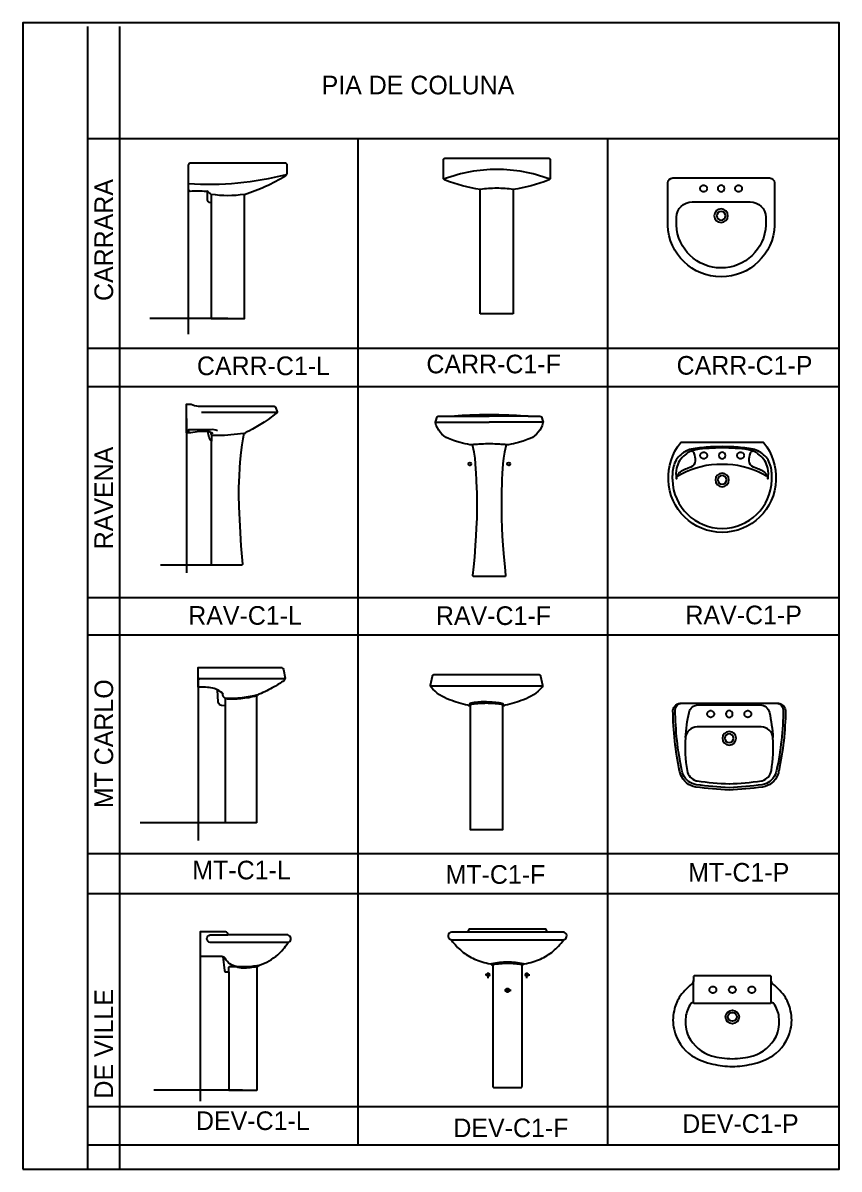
# Model space of a CAD drawing. Extents: x -857.5 to -838.1, y 491.7 to 504.3.
# Drawn here: x -857.55 to -853.35, y 498.2 to 504.1 of the extents above; entities that cross this region are included whole.
import ezdxf

# ---------------------------------------------------------------- set-up
doc = ezdxf.new("R2010")
doc.units = 0
doc.header["$LTSCALE"] = 50
doc.header["$MEASUREMENT"] = 0
doc.linetypes.add('HIDDEN', pattern=[0.375, 0.25, -0.125])
doc.layers.get('0').update_dxf_attribs({"linetype": 'CONTINUOUS'})
for name, color, linetype in [('A-PECAS', 2, 'CONTINUOUS'), ('ESC1-50', 1, 'CONTINUOUS'), ('FOLHA', 3, 'CONTINUOUS')]:
    doc.layers.add(name, color=color, linetype=linetype)

# ---------------------------------------------------------------- blocks, each defined once
blk = doc.blocks.new('L91-C9-F')
at = {"layer": 'A-PECAS'}
for points in [[(-0.0892, 0.6784, -0.012678), (-0.095, 0.678, -0.063987), (-0.0994, 0.6784, -0.005486), (-0.15, 0.69, -0.021251), (-0.1743, 0.697, -0.014146), (-0.21, 0.71, -0.22714), (-0.2763, 0.791, -0.197038), (-0.2756, 0.7991), (-0.2681, 0.8216, -0.322823), (-0.2634, 0.825), (-0.2, 0.825), (-0.14, 0.83), (-0.1, 0.832), (-0.05, 0.835), (0, 0.835), (0.05, 0.835), (0.1, 0.832), (0.14, 0.83), (0.2, 0.825), (0.2634, 0.825, -0.322823), (0.2681, 0.8216), (0.2756, 0.7991, -0.197038), (0.2763, 0.791, -0.22714), (0.21, 0.71, -0.014146), (0.1743, 0.697, -0.021251), (0.15, 0.69, -0.005486), (0.0994, 0.6784, -0.063987), (0.095, 0.678, -0.012678), (0.0892, 0.6784)], [(0.087, 0.6786), (0.078, 0.64), (0.073, 0.61), (0.07, 0.58), (0.067, 0.53), (0.065, 0.5), (0.065, 0.49), (0.063, 0.43), (0.0625, 0.4), (0.0625, 0.35), (0.063, 0.3), (0.065, 0.25), (0.067, 0.21), (0.07, 0.16), (0.075, 0.1), (0.08, 0.05), (0.0845, 0.0055, -0.443716), (0.0795, 0), (0, 0), (-0.0795, 0, -0.443716), (-0.0845, 0.0055), (-0.08, 0.05), (-0.075, 0.1), (-0.07, 0.16), (-0.067, 0.21), (-0.065, 0.25), (-0.063, 0.3), (-0.0625, 0.35), (-0.0625, 0.4), (-0.063, 0.43), (-0.065, 0.49), (-0.065, 0.5), (-0.067, 0.53), (-0.07, 0.58), (-0.073, 0.61), (-0.078, 0.64), (-0.087, 0.6786)]]:
    blk.add_lwpolyline(points, format="xyb", dxfattribs=at)
at = {"layer": 'ESC1-50'}
blk.add_line((-0.2, 0.825), (0, 0.825), dxfattribs=at)
for points in [[(-0.2767, 0.795), (0, 0.795)], [(0.2, 0.825), (0, 0.825)], [(0.2767, 0.795), (0, 0.795)]]:
    blk.add_lwpolyline(points, dxfattribs=at)
blk.add_lwpolyline([(0.0892, 0.6784, 0.003787), (0.07, 0.68, 0.008379), (0.0386, 0.6819, 0.006812), (0, 0.683, 0.006812), (-0.0386, 0.6819, 0.008379), (-0.07, 0.68, 0.003787), (-0.0892, 0.6784, -0.012678)], format="xyb", dxfattribs=at)
for centre in [(-0.1, 0.58), (0.1, 0.58)]:
    blk.add_circle(centre, 0.0075, dxfattribs=at)
blk = doc.blocks.new('L91-C9-E')
at = {"layer": 'A-PECAS'}
blk.add_lwpolyline([(-0.3207, 0.6807), (-0.3194, 0.6787, 0.226835), (-0.3175, 0.6776), (-0.3113, 0.677), (-0.3073, 0.65), (-0.3023, 0.62), (-0.2973, 0.58), (-0.2923, 0.53), (-0.2898, 0.5), (-0.2873, 0.46), (-0.2853, 0.4), (-0.2848, 0.36), (-0.2863, 0.3), (-0.2908, 0.2), (-0.2973, 0.1), (-0.3049, 0.0054, 0.437793), (-0.2999, 0), (-0.1453, 0), (-0.1453, 0.6385, 0.146198), (-0.1313, 0.663), (-0.1263, 0.688, -0.06915), (-0.0393, 0.681), (-0.0238, 0.681), (-0.0173, 0.681), (-0.0173, 0.829), (-0.0381, 0.829, 0.119175), (-0.0403, 0.8284, -0.106105), (-0.0773, 0.8185), (-0.4683, 0.8185, 0.314645), (-0.475, 0.8138), (-0.4841, 0.7889, 0.215564), (-0.4833, 0.785), (-0.4773, 0.78), (-0.4373, 0.75), (-0.4173, 0.736), (-0.4073, 0.73), (-0.3573, 0.7), (-0.3373, 0.69), (-0.3248, 0.6842, -0.137424)], format="xyb", close=True, dxfattribs=at)
at = {"layer": 'ESC1-50'}
blk.add_lwpolyline([(-0.0939, 0.788), (-0.4842, 0.788)], dxfattribs=at)
for points in [[(-0.3113, 0.677), (-0.2123, 0.668), (-0.1503, 0.668, -0.414214), (-0.1453, 0.663), (-0.1453, 0.6385)], [(-0.1758, 0.6919, -0.135478), (-0.1423, 0.697), (-0.0273, 0.697), (-0.0273, 0.6845, 0.414214), (-0.0238, 0.681)], [(-0.1423, 0.68), (-0.1423, 0.678, -0.414214), (-0.1523, 0.668, -0.414214)]]:
    blk.add_lwpolyline(points, format="xyb", dxfattribs=at)
blk.add_arc((-0.1247, 0.6423), 0.0457, 91.9558, 128.69047, dxfattribs=at)
blk = doc.blocks.new('L3-C3-S')
at = {"layer": 'A-PECAS'}
for points in [[(0, -0.4655, 0.054284), (0.1, -0.454, 0.095609), (0.208, -0.411, 0.190704), (0.3, -0.275, 0.115374), (0.3, -0.179, 0.079124), (0.273, -0.111, 0.078689), (0.21, -0.042, -0.257114), (0.2, -0.0233), (0.2, -0.0041, 0.426857), (0.1955, 0), (0, 0), (-0.1955, 0, 0.426857), (-0.2, -0.0041), (-0.2, -0.0233, -0.257114), (-0.21, -0.042, 0.078689), (-0.273, -0.111, 0.079124), (-0.3, -0.179, 0.115374), (-0.3, -0.275, 0.190704), (-0.208, -0.411, 0.095609), (-0.1, -0.454, 0.054284)], [(0, -0.426, 0.065549), (0.1065, -0.411, 0.201506), (0.225, -0.311, 0.146769), (0.24, -0.211, 0.125083), (0.214, -0.143, 0.495463), (0.1986, -0.1405, -0.234328), (0.1945, -0.142), (0, -0.142), (-0.1945, -0.142, -0.234328), (-0.1986, -0.1405, 0.495463), (-0.214, -0.143, 0.125083), (-0.24, -0.211, 0.146769), (-0.225, -0.311, 0.201506), (-0.1065, -0.411, 0.065549)]]:
    blk.add_lwpolyline(points, format="xyb", close=True, dxfattribs=at)
at = {"layer": 'A-PECAS', "linetype": 'HIDDEN'}
for centre in [(-0.1, -0.071), (0.1, -0.071)]:
    blk.add_circle(centre, 0.0175, dxfattribs=at)
at = {"layer": 'A-PECAS'}
for centre, radius in [((0, -0.071), 0.0175), ((0, -0.211), 0.035)]:
    blk.add_circle(centre, radius, dxfattribs=at)
at = {"layer": 'ESC1-50'}
for points in [[(-0.1986, -0.1405, -0.174728), (-0.2, -0.1375), (-0.2, -0.0233)], [(0.1986, -0.1405, 0.174728), (0.2, -0.1375), (0.2, -0.0233)]]:
    blk.add_lwpolyline(points, format="xyb", dxfattribs=at)
blk.add_circle((0, -0.211), 0.0225, dxfattribs=at)
blk = doc.blocks.new('L3-C3-D')
at = {"layer": 'A-PECAS'}
blk.add_lwpolyline([(0.2935, 0.6375, 0.001551), (0.2965, 0.638, 0.190302), (0.3, 0.64, -0.157906), (0.305, 0.644, 0.094278), (0.4, 0.698, 0.062006), (0.4505, 0.757, -0.0731), (0.4568, 0.7622, 0.708332), (0.4511, 0.7998, 0.046367), (0.4489, 0.8), (0.2512, 0.8), (0.143, 0.8, 0.390421), (0.1305, 0.8159, 0.045305), (0.129, 0.816), (0, 0.816), (0, 0.69), (0.1067, 0.69, -0.043933), (0.1112, 0.6898, -0.051086), (0.117, 0.688), (0.125, 0.616, 0.375004), (0.13, 0.6105), (0.1475, 0.6095), (0.147, 0), (0.2895, 0, 0.414214), (0.2935, 0.004), (0.2935, 0.6375)], format="xyb", dxfattribs=at)
at = {"layer": 'ESC1-50'}
for points in [[(0.4568, 0.7622, -0.072582), (0.4513, 0.7602, -0.04166), (0.449, 0.76), (0.2512, 0.76), (0.0534, 0.76, -0.04166), (0.051, 0.7602, -0.823238), (0.0513, 0.7998, -0.046367), (0.0535, 0.8), (0.143, 0.8)], [(0.1475, 0.6095), (0.1475, 0.634, -0.360993), (0.151, 0.6375), (0.1865, 0.6375, -0.220209), (0.1293, 0.6776)], [(0.1865, 0.6375, 0.157286), (0.22, 0.6305, 0.037649), (0.2935, 0.6375, 0.039202)], [(0.1895, 0.637, 0.020528), (0.24, 0.637, 0.033566), (0.2761, 0.6399), (0.2844, 0.6409, 0.034534), (0.3025, 0.644)]]:
    blk.add_lwpolyline(points, format="xyb", dxfattribs=at)
for centre, radius, start, end in [((0.1053, 0.6604), 0.03, 49.95984, 67.08183), ((0.1213, 0.6777), 0.00658, 31.18367, 59.41917), ((0.1066, 0.6642), 0.0264, 30.49346, 39.69938)]:
    blk.add_arc(centre, radius, start, end, dxfattribs=at)
blk = doc.blocks.new('L81-C8-S')
at = {"layer": 'A-PECAS'}
for points in [[(-0.0005, -0.4465, -0.021775), (-0.1716, -0.4314, -0.269359), (-0.25, -0.3665, -0.03482), (-0.2552, -0.349, -0.050169), (-0.2896, -0.0365, -0.411609), (-0.2449, 0), (0, 0), (0.2449, 0, -0.411609), (0.2896, -0.0365, -0.050169), (0.2552, -0.349, -0.03482), (0.25, -0.3665, -0.269359), (0.1716, -0.4314, -0.02191), (-0.0005, -0.4465)], [(-0.0009, -0.4145, 0.02152), (0.1654, -0.3999, 0.038545), (0.1699, -0.399, 0.286674), (0.2167, -0.3465, 0.05967), (0.225, -0.1765, 0.383108), (0.165, -0.1215), (0, -0.1215), (-0.165, -0.1215, 0.383108), (-0.225, -0.1765, 0.05967), (-0.2167, -0.3465, 0.286674), (-0.1699, -0.399, 0.038545), (-0.1654, -0.3999, 0.02152), (0.0009, -0.4145, 0.02152)]]:
    blk.add_lwpolyline(points, format="xyb", dxfattribs=at)
for points in [[(0, -0.0725, 1), (0, -0.0375, 1)], [(0, -0.215, 1), (0, -0.145, 1)]]:
    blk.add_lwpolyline(points, format="xyb", close=True, dxfattribs=at)
at = {"layer": 'A-PECAS', "linetype": 'HIDDEN'}
for centre in [(-0.0955, -0.055), (0.0955, -0.055)]:
    blk.add_circle(centre, 0.0175, dxfattribs=at)
at = {"layer": 'ESC1-50'}
for points in [[(0.2449, 0, -0.391636), (0.2777, -0.0333, -0.05065), (0.2435, -0.3464, -0.046576), (0.2366, -0.3675, -0.252091), (0.1698, -0.4195, -0.021748), (0, -0.4345, -0.021748), (-0.1698, -0.4195, -0.252091), (-0.2366, -0.3675, -0.046576), (-0.2435, -0.3464, -0.05065), (-0.2777, -0.0333, -0.391636), (-0.2449, 0)], [(-0.225, -0.1765, -0.035069), (-0.207, -0.0465, -0.343125), (-0.16, -0.0085), (0, -0.0085), (0.16, -0.0085, -0.343125), (0.207, -0.0465, -0.035069), (0.225, -0.1765)]]:
    blk.add_lwpolyline(points, format="xyb", dxfattribs=at)
blk.add_lwpolyline([(0, -0.2025, 1), (0, -0.1575, 1)], format="xyb", close=True, dxfattribs=at)
blk = doc.blocks.new('L81-C8-F')
at = {"layer": 'A-PECAS'}
blk.add_lwpolyline([(0, 0.8), (0.268, 0.8, -0.363441), (0.2785, 0.7915), (0.2875, 0.745, -0.200594), (0.2855, 0.735, -0.128882), (0.19, 0.67, -0.036648), (0.0965, 0.6415, 0.199577), (0.0932, 0.6398, -0.298593), (0.088, 0.6381, -0.142172), (0.085, 0.64, 0.043782), (0.083, 0.6427), (0.083, 0), (0, 0), (-0.083, 0), (-0.083, 0.6427, 0.043782), (-0.085, 0.64, -0.142172), (-0.088, 0.6381, -0.298593), (-0.0932, 0.6398, 0.199577), (-0.0965, 0.6415, -0.036648), (-0.19, 0.67, -0.128882), (-0.2855, 0.735, -0.200594), (-0.2875, 0.745), (-0.2785, 0.7915, -0.363441), (-0.268, 0.8)], format="xyb", close=True, dxfattribs=at)
at = {"layer": 'ESC1-50'}
blk.add_lwpolyline([(0.2865, 0.74), (0, 0.74), (-0.2865, 0.74)], dxfattribs=at)
for points in [[(0, 0.6595, 0.028004), (-0.0727, 0.655, 0.211407), (-0.0915, 0.6415, 0.211407)], [(-0.083, 0.6427, -0.168088), (-0.072, 0.649, -0.028004), (0, 0.6535, -0.028004), (0.072, 0.649, -0.168088), (0.083, 0.6427)], [(0, 0.6595, -0.028004), (0.0727, 0.655, -0.211407), (0.0915, 0.6415, -0.211407)]]:
    blk.add_lwpolyline(points, format="xyb", dxfattribs=at)
blk = doc.blocks.new('L81-C8-D')
at = {"layer": 'A-PECAS'}
blk.add_lwpolyline([(0.447, 0.745, -0.28655), (0.441, 0.733, -0.02097), (0.39, 0.7, -0.037667), (0.313, 0.663, 0.143554), (0.3075, 0.659, -0.171171), (0.3045, 0.6565, -0.00221), (0.3, 0.6553), (0.3, 0.004, -0.414214), (0.296, 0), (0.14, 0), (0.14, 0.6035), (0.12, 0.605, -0.345567), (0.103, 0.6215), (0.099, 0.685, 0.061322), (0.0745, 0.6935, 0.052402), (0, 0.699), (0, 0.8), (0.4262, 0.8, -0.357511), (0.4379, 0.7904)], format="xyb", close=True, dxfattribs=at)
at = {"layer": 'ESC1-50'}
for points in [[(0.003, 0.741, -0.158064), (0.01, 0.743), (0.4442, 0.7435)], [(0.1229, 0.6689), (0.124, 0.661, 0.365624), (0.149, 0.638, 0.024789), (0.218, 0.641, 0.039612), (0.3, 0.6553)], [(0.1404, 0.6415, 0.065199), (0.3085, 0.6615, 0.065199)]]:
    blk.add_lwpolyline(points, format="xyb", dxfattribs=at)
blk.add_lwpolyline([(0.14, 0.6035), (0.14, 0.64)], dxfattribs=at)
blk.add_arc((0.0522, 0.5897), 0.1061, 43.65474, 63.84328, dxfattribs=at)
blk = doc.blocks.new('L91-C9-S')
at = {"layer": 'A-PECAS'}
for points in [[(-0.0001, -0.465, -0.404815), (-0.2765, -0.1956, -0.176085), (-0.2151, -0.0039, -0.232056), (-0.2071, 0), (0, 0), (0.2071, 0, -0.232056), (0.2151, -0.0039, -0.176085), (0.2765, -0.1956, -0.404715), (-0.0001, -0.465)], [(0.228, -0.1747, 0.040596), (0.21, -0.165, 0.125199), (0, -0.115, 0.125199), (-0.21, -0.165, 0.040596), (-0.228, -0.1747)]]:
    blk.add_lwpolyline(points, format="xyb", dxfattribs=at)
for points in [[(0, -0.4445, 0.404815), (0.256, -0.195, 0.074583), (0.25, -0.125, 0.158422), (0.213, -0.065, 0.150216), (0.15, -0.035, 0.021002), (0.06, -0.025, 0.008328), (0, -0.0235, 0.008328), (-0.06, -0.025, 0.021002), (-0.15, -0.035, 0.150216), (-0.213, -0.065, 0.158422), (-0.25, -0.125, 0.074583), (-0.256, -0.195, 0.404815)], [(0, -0.0865, 1), (0, -0.0515, 1)], [(0, -0.23, 1), (0, -0.16, 1)]]:
    blk.add_lwpolyline(points, format="xyb", close=True, dxfattribs=at)
at = {"layer": 'A-PECAS', "linetype": 'HIDDEN'}
for centre in [(-0.095, -0.069), (0.095, -0.069)]:
    blk.add_circle(centre, 0.0175, dxfattribs=at)
at = {"layer": 'ESC1-50'}
for points in [[(0.228, -0.1747, -0.004766), (0.23, -0.176, -0.296826), (0.2355, -0.189, 0.102083), (0.235, -0.135, 0.186378), (0.19, -0.065, 0.138198), (0.135, -0.0395, 0.037019), (0, -0.03, 0.037019), (-0.135, -0.0395, 0.138198), (-0.19, -0.065, 0.186378), (-0.235, -0.135, 0.102083), (-0.2355, -0.189, -0.296826), (-0.23, -0.176, -0.004766), (-0.228, -0.1747)], [(-0.228, -0.175, -0.263899), (-0.215, -0.1525, -0.052487), (-0.16, -0.1275, 0.317586), (-0.137, -0.097, 0.080881), (-0.1436, -0.0572, 0.081406), (-0.1451, -0.0544, 0.31626), (-0.1641, -0.0484)], [(0.1641, -0.0484, 0.31626), (0.1451, -0.0544, 0.081406), (0.1436, -0.0572, 0.080881), (0.137, -0.097, 0.317586), (0.16, -0.1275, -0.052487), (0.215, -0.1525, -0.263899), (0.228, -0.175)]]:
    blk.add_lwpolyline(points, format="xyb", dxfattribs=at)
blk.add_lwpolyline([(0, -0.2175, 1), (0, -0.1725, 1)], format="xyb", close=True, dxfattribs=at)
blk = doc.blocks.new('L60C60-S')
at = {"layer": 'A-PECAS'}
for points in [[(-0.275, -0.2445), (-0.275, -0.026, -0.369445), (-0.249, 0), (0, 0), (0.249, 0, -0.369445), (0.275, -0.026), (0.275, -0.2445, -0.40213), (0, -0.51, -0.40213)], [(0, -0.0375, 1), (0, -0.0725, 1)], [(0, -0.124), (0.149, -0.124, -0.410423), (0.23, -0.2029), (0.23, -0.2436, -0.401806), (0, -0.464, -0.401806), (-0.23, -0.2436), (-0.23, -0.2029, -0.410423), (-0.149, -0.124)], [(0, -0.16, 1), (0, -0.23, 1)]]:
    blk.add_lwpolyline(points, format="xyb", close=True, dxfattribs=at)
at = {"layer": 'A-PECAS', "linetype": 'HIDDEN'}
for centre in [(-0.09, -0.055), (0.09, -0.055)]:
    blk.add_circle(centre, 0.0175, dxfattribs=at)
at = {"layer": 'ESC1-50'}
blk.add_lwpolyline([(0, -0.2175, 1), (0, -0.1725, 1)], format="xyb", close=True, dxfattribs=at)
blk = doc.blocks.new('L60C60-F')
at = {"layer": 'A-PECAS'}
blk.add_lwpolyline([(-0.085, 0), (-0.085, 0.64, -0.063953), (-0.265, 0.688, -0.302776), (-0.275, 0.6986), (-0.275, 0.793, -0.424721), (-0.268, 0.8, -0.001432), (-0.2641, 0.8), (0, 0.8), (0.2641, 0.8, -0.001432), (0.268, 0.8, -0.424721), (0.275, 0.793), (0.275, 0.6986, -0.302776), (0.265, 0.688, -0.063953), (0.085, 0.64), (0.085, 0)], format="xyb", dxfattribs=at)
blk.add_lwpolyline([(0.085, 0), (0, 0), (-0.085, 0)], dxfattribs=at)
at = {"layer": 'ESC1-50'}
for points in [[(0.2692, 0.694, 0.08763), (0, 0.743, 0.08763), (-0.2692, 0.694)], [(0.085, 0.64, 0.022601), (0, 0.646, 0.022601), (-0.085, 0.64)]]:
    blk.add_lwpolyline(points, format="xyb", dxfattribs=at)
blk = doc.blocks.new('L60C60-D')
at = {"layer": 'A-PECAS'}
blk.add_lwpolyline([(0.119, 0.598), (0.119, 0), (0.289, 0), (0.289, 0.639, 0.058509), (0.502, 0.736, 0.212025), (0.51, 0.751), (0.51, 0.79, 0.271472), (0.5, 0.8), (0.01, 0.8, 0.336711), (0, 0.79), (0, 0.6666, 0.395915), (0.01, 0.6564, -0.018424), (0.093, 0.656, -0.080863), (0.098, 0.655), (0.098, 0.609, 0.345), (0.107, 0.599)], format="xyb", close=True, dxfattribs=at)
at = {"layer": 'ESC1-50'}
blk.add_lwpolyline([(0.289, 0.639, -0.076565), (0.119, 0.639, -0.075456), (0.104, 0.651, 0.115121), (0.098, 0.655, 0.018424)], format="xyb", dxfattribs=at)
blk.add_lwpolyline([(0.119, 0.639), (0.119, 0.598)], dxfattribs=at)
blk.add_arc((0.1077, 2.2829), 1.5916, 266.12027, 284.49316, dxfattribs=at)

msp = doc.modelspace()

# ---------------------------------------------------------------- linework, layer by layer
msp.add_lwpolyline([(-857.5471, 498.1953), (-853.3471, 498.1953), (-853.3471, 504.0953), (-857.5471, 504.0953)], close=True)
at = {"layer": 'A-PECAS', "color": 1}
for p, q in [((-855.1536, 499.1776), (-855.1536, 499.2066)), ((-854.9536, 499.1776), (-854.9536, 499.2066)), ((-855.1436, 499.1956), (-855.1686, 499.1956)), ((-854.9636, 499.1956), (-854.9386, 499.1956)), ((-855.0696, 499.1156), (-855.0346, 499.1156))]:
    msp.add_line(p, q, dxfattribs=at)
at = {"layer": 'A-PECAS'}
msp.add_lwpolyline([(-855.0536, 498.6156), (-854.9836, 498.6156, 0.414214), (-854.9786, 498.6206), (-854.9786, 499.2465, -0.001012), (-854.9766, 499.2461, 0.278163), (-854.9721, 499.248), (-854.9716, 499.2486, -0.198576), (-854.9656, 499.2526, 0.069944), (-854.8836, 499.2766, 0.067017), (-854.8186, 499.3166, 0.054509), (-854.7656, 499.3731, -0.104847), (-854.7614, 499.3769, 0.772082), (-854.7659, 499.4155, 0.036547), (-854.7672, 499.4156), (-854.8451, 499.4156, -0.326541), (-854.8511, 499.4196), (-854.8526, 499.4256, 0.310221), (-854.8581, 499.4306), (-855.0536, 499.4306), (-855.2491, 499.4306, 0.310221), (-855.2546, 499.4256), (-855.2561, 499.4196, -0.326541), (-855.2621, 499.4156), (-855.34, 499.4156, 0.036547), (-855.3414, 499.4155, 0.772082), (-855.3458, 499.3769, -0.104847), (-855.3416, 499.3731, 0.054509), (-855.2886, 499.3166, 0.067017), (-855.2236, 499.2766, 0.069944), (-855.1416, 499.2526, -0.198576), (-855.1356, 499.2486), (-855.1352, 499.248, 0.278163), (-855.1306, 499.2461, -0.001012), (-855.1286, 499.2465), (-855.1286, 498.6206, 0.414214), (-855.1236, 498.6156)], format="xyb", close=True, dxfattribs=at)
at = {"layer": 'A-PECAS', "color": 1}
for points in [[(-855.3458, 499.3769, 0.064534), (-855.3408, 499.3756, 0.046224), (-855.3404, 499.3756), (-855.0536, 499.3756), (-854.7668, 499.3756, 0.046224), (-854.7665, 499.3756, 0.064534), (-854.7614, 499.3769, 0.064534)], [(-854.9716, 499.2516, 0.055198), (-855.0536, 499.2601, 0.055198), (-855.1356, 499.2516, 0.055198)], [(-854.9786, 499.2465, 0.037131), (-855.0527, 499.2536), (-855.0558, 499.2536, 0.036534), (-855.1286, 499.2465, 0.037602)]]:
    msp.add_lwpolyline(points, format="xyb", dxfattribs=at)
msp.add_lwpolyline([(-854.8451, 499.4156), (-855.0536, 499.4156), (-855.2621, 499.4156)], dxfattribs=at)
for centre in [(-855.1536, 499.1956), (-854.9536, 499.1956)]:
    msp.add_circle(centre, 0.0075, dxfattribs=at)
at = {"layer": 'A-PECAS', "color": 1, "linetype": 'HIDDEN'}
msp.add_circle((-855.0536, 499.1156), 0.01, dxfattribs=at)
at = {"layer": 'FOLHA', "linetype": 'CONTINUOUS'}
for p, q in [((-857.2146, 504.0769), (-857.2146, 498.1953)), ((-857.0509, 504.0769), (-857.0509, 498.1953)), ((-853.3471, 503.4986), (-857.2146, 503.4986)), ((-855.823, 503.4986), (-855.823, 498.3196)), ((-854.5375, 498.3196), (-854.5375, 503.4986)), ((-857.2146, 502.4208), (-853.3471, 502.4208)), ((-857.2146, 502.2244), (-853.3471, 502.2244)), ((-857.2146, 501.1376), (-853.3471, 501.1376)), ((-857.2146, 500.9462), (-853.3471, 500.9462)), ((-857.2146, 499.8197), (-853.3471, 499.8197)), ((-857.2146, 499.6134), (-853.3471, 499.6134)), ((-857.2146, 498.5181), (-853.3471, 498.5181)), ((-857.2146, 498.3196), (-853.3471, 498.3196))]:
    msp.add_line(p, q, dxfattribs=at)
at = {"layer": 'FOLHA'}
for p, q in [((-856.6967, 503.3018), (-856.6967, 502.4925)), ((-856.4927, 502.5735), (-856.8937, 502.5735)), ((-856.7051, 502.0592), (-856.7051, 501.264)), ((-856.4998, 501.3042), (-856.8392, 501.3042)), ((-856.6446, 500.7266), (-856.6446, 499.886)), ((-856.4266, 499.9771), (-856.9431, 499.9771)), ((-856.6351, 499.3538), (-856.6351, 498.5453)), ((-856.4169, 498.6008), (-856.8742, 498.6008))]:
    msp.add_line(p, q, dxfattribs=at)

# ---------------------------------------------------------------- block references
at = {"layer": 'A-PECAS'}
for name, p in [('L60C60-F', (-855.1085, 502.5983)), ('L60C60-D', (-856.6967, 502.5735)), ('L60C60-S', (-853.9542, 503.2978)), ('L91-C9-F', (-855.1474, 501.2453)), ('L91-C9-S', (-853.9488, 501.9376)), ('L81-C8-D', (-856.6446, 499.9771)), ('L81-C8-F', (-855.1614, 499.941)), ('L81-C8-S', (-853.9124, 500.5929)), ('L3-C3-D', (-856.6351, 498.6008)), ('L3-C3-S', (-853.8964, 499.1894))]:
    msp.add_blockref(name, p, dxfattribs=at)
at = {"layer": 'A-PECAS', "xscale": -1}
msp.add_blockref('L91-C9-E', (-856.7224, 501.3042), dxfattribs=at)

# ---------------------------------------------------------------- texts
at = {"layer": 'FOLHA', "linetype": 'CONTINUOUS'}
for s, p in [('PIA DE COLUNA', (-856.0101, 503.7276)), ('CARR-C1-F', (-855.4707, 502.2915)), ('CARR-C1-L', (-856.6517, 502.2821)), ('CARR-C1-P', (-854.1831, 502.2846)), ('RAV-C1-L', (-856.6965, 500.9972)), ('RAV-C1-F', (-855.4218, 500.9961)), ('RAV-C1-P', (-854.1377, 500.9997)), ('MT-C1-L', (-856.6754, 499.6866)), ('MT-C1-F', (-855.3722, 499.6638)), ('MT-C1-P', (-854.1238, 499.675)), ('DEV-C1-L', (-856.6565, 498.3962)), ('DEV-C1-F', (-855.3319, 498.3596)), ('DEV-C1-P', (-854.1545, 498.3815))]:
    msp.add_text(s, height=0.096, dxfattribs=at).set_placement(p)
for s, p in [('CARRARA', (-857.083, 502.664)), ('RAVENA', (-857.083, 501.3859)), ('MT CARLO', (-857.083, 500.053)), ('DE VILLE', (-857.083, 498.5583))]:
    msp.add_text(s, height=0.096, rotation=90, dxfattribs=at).set_placement(p)

doc.saveas('drawing.dxf')
